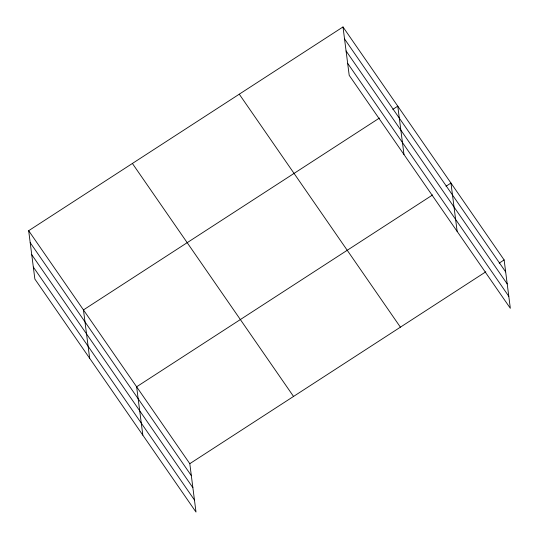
<?xml version="1.0" encoding="UTF-8"?>
<svg xmlns="http://www.w3.org/2000/svg" width="539" height="539" viewBox="0 0 539 539"><rect width="100%" height="100%" fill="white"/><g stroke="black" fill="none" stroke-linecap="round" stroke-linejoin="round"><path stroke-width="0.81" d="M28.668 230.699L189.802 463.675L196.001 512.05L34.867 279.067L28.668 230.699L342.999 26.95L504.133 259.933L510.332 308.301L349.198 75.325L342.999 26.95M379.436 118.054L83.457 309.912L89.656 358.28M392.843 109.363L397.782 106.163L403.981 154.538M432.615 194.936L136.63 386.793L142.828 435.168M446.016 186.251L450.961 183.044L457.153 231.42M189.802 463.675L485.787 271.824M499.195 263.133L504.133 259.933M344.536 38.929L505.67 271.905M346.072 50.935L507.206 283.918M347.655 63.312L508.789 296.295M239.269 94.184L400.403 327.166M132.399 163.458L293.533 396.441M30.204 242.671L191.338 475.654M31.74 254.684L192.874 487.667M33.33 267.061L194.464 500.037"/></g></svg>
